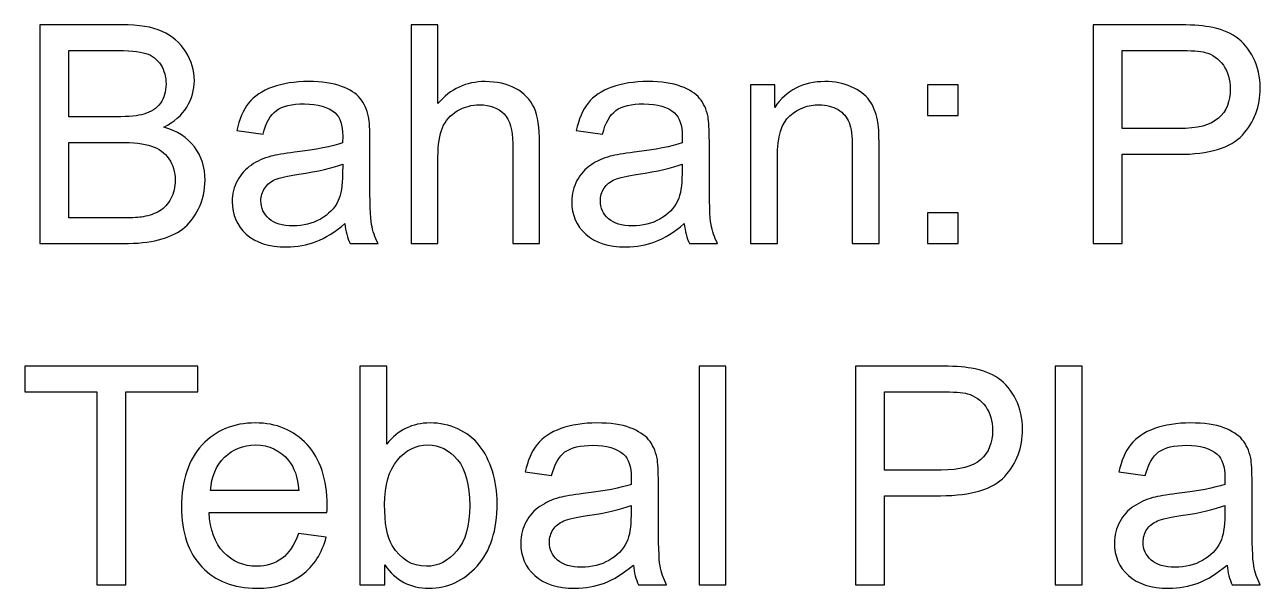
# Model space of a CAD drawing. Header units: centimetres. Extents: x -62 to 52, y -81 to 78.
# Drawn here: x 41.58 to 46.72, y 16.41 to 18.75 of the extents above; entities that cross this region are included whole.
import ezdxf

# ---------------------------------------------------------------- set-up
doc = ezdxf.new("R2010")
doc.units = ezdxf.units.CM
doc.header["$MEASUREMENT"] = 0
doc.layers.add('Layer 1', color=7, linetype='Continuous')

msp = doc.modelspace()

# ---------------------------------------------------------------- linework, layer by layer
at = {"layer": 'Layer 1', "color": 250}
for points, knots in [([(41.6423, 17.84334), (41.6423, 17.84334), (41.6423, 18.75266), (41.6423, 18.75266), (41.6423, 18.75266), (41.98351, 18.75266), (41.98351, 18.75266), (42.05293, 18.75266), (42.1086, 18.74356), (42.15072, 18.72514), (42.19263, 18.70673), (42.22544, 18.67837), (42.24915, 18.64005), (42.27307, 18.60195), (42.28492, 18.56195), (42.28492, 18.52004), (42.28492, 18.4813), (42.27434, 18.44469), (42.25338, 18.4104), (42.23243, 18.37611), (42.20068, 18.34838), (42.15813, 18.32721), (42.21317, 18.31112), (42.2555, 18.28361), (42.28492, 18.24466), (42.31455, 18.20593), (42.32937, 18.15999), (42.32937, 18.10708), (42.32937, 18.06432), (42.32027, 18.02474), (42.30228, 17.98812), (42.28429, 17.9515), (42.26206, 17.92335), (42.2356, 17.90345), (42.20914, 17.88377), (42.17591, 17.86874), (42.13612, 17.85858), (42.09611, 17.84842), (42.04722, 17.84334), (41.98922, 17.84334), (41.98922, 17.84334), (41.6423, 17.84334), (41.6423, 17.84334)], [0, 0, 0, 0, 0.0714286, 0.0714286, 0.0714286, 0.1428571, 0.1428571, 0.1428571, 0.2142857, 0.2142857, 0.2142857, 0.2857143, 0.2857143, 0.2857143, 0.3571429, 0.3571429, 0.3571429, 0.4285714, 0.4285714, 0.4285714, 0.5, 0.5, 0.5, 0.5714286, 0.5714286, 0.5714286, 0.6428571, 0.6428571, 0.6428571, 0.7142857, 0.7142857, 0.7142857, 0.7857143, 0.7857143, 0.7857143, 0.8571429, 0.8571429, 0.8571429, 0.9285714, 0.9285714, 0.9285714, 1, 1, 1, 1]), ([(43.18683, 17.84334), (43.18683, 17.84334), (43.18683, 18.75266), (43.18683, 18.75266), (43.18683, 18.75266), (43.29859, 18.75266), (43.29859, 18.75266), (43.29859, 18.75266), (43.29859, 18.42542), (43.29859, 18.42542), (43.35045, 18.48617), (43.41585, 18.51644), (43.49502, 18.51644), (43.54349, 18.51644), (43.58561, 18.50692), (43.62159, 18.48765), (43.65737, 18.46839), (43.68298, 18.44193), (43.69843, 18.40807), (43.71388, 18.3742), (43.7215, 18.32488), (43.7215, 18.26054), (43.7215, 18.26054), (43.7215, 17.84334), (43.7215, 17.84334), (43.7215, 17.84334), (43.60974, 17.84334), (43.60974, 17.84334), (43.60974, 17.84334), (43.60974, 18.26011), (43.60974, 18.26011), (43.60974, 18.31578), (43.59768, 18.35642), (43.57376, 18.38182), (43.54963, 18.40722), (43.51576, 18.41992), (43.47173, 18.41992), (43.43893, 18.41992), (43.40802, 18.41145), (43.37902, 18.39431), (43.35003, 18.37716), (43.32949, 18.35388), (43.31701, 18.32446), (43.30473, 18.29525), (43.29859, 18.25482), (43.29859, 18.20317), (43.29859, 18.20317), (43.29859, 17.84334), (43.29859, 17.84334), (43.29859, 17.84334), (43.18683, 17.84334), (43.18683, 17.84334)], [0, 0, 0, 0, 0.0588235, 0.0588235, 0.0588235, 0.1176471, 0.1176471, 0.1176471, 0.1764706, 0.1764706, 0.1764706, 0.2352941, 0.2352941, 0.2352941, 0.2941176, 0.2941176, 0.2941176, 0.3529412, 0.3529412, 0.3529412, 0.4117647, 0.4117647, 0.4117647, 0.4705882, 0.4705882, 0.4705882, 0.5294118, 0.5294118, 0.5294118, 0.5882353, 0.5882353, 0.5882353, 0.6470588, 0.6470588, 0.6470588, 0.7058824, 0.7058824, 0.7058824, 0.7647059, 0.7647059, 0.7647059, 0.8235294, 0.8235294, 0.8235294, 0.8823529, 0.8823529, 0.8823529, 0.9411765, 0.9411765, 0.9411765, 1, 1, 1, 1]), ([(46.02549, 17.84334), (46.02549, 17.84334), (46.02549, 18.75266), (46.02549, 18.75266), (46.02549, 18.75266), (46.36881, 18.75266), (46.36881, 18.75266), (46.42914, 18.75266), (46.47528, 18.7497), (46.50724, 18.74398), (46.55191, 18.73657), (46.58937, 18.72239), (46.61964, 18.70165), (46.64991, 18.68069), (46.67425, 18.65148), (46.69266, 18.61402), (46.71108, 18.57655), (46.72018, 18.53528), (46.72018, 18.49019), (46.72018, 18.41315), (46.69563, 18.34774), (46.64631, 18.2944), (46.5972, 18.24085), (46.50809, 18.21418), (46.3794, 18.21418), (46.3794, 18.21418), (46.14614, 18.21418), (46.14614, 18.21418), (46.14614, 18.21418), (46.14614, 17.84334), (46.14614, 17.84334), (46.14614, 17.84334), (46.02549, 17.84334), (46.02549, 17.84334)], [0, 0, 0, 0, 0.0909091, 0.0909091, 0.0909091, 0.1818182, 0.1818182, 0.1818182, 0.2727273, 0.2727273, 0.2727273, 0.3636364, 0.3636364, 0.3636364, 0.4545455, 0.4545455, 0.4545455, 0.5454545, 0.5454545, 0.5454545, 0.6363636, 0.6363636, 0.6363636, 0.7272727, 0.7272727, 0.7272727, 0.8181818, 0.8181818, 0.8181818, 0.9090909, 0.9090909, 0.9090909, 1, 1, 1, 1]), ([(41.76295, 18.37039), (41.76295, 18.37039), (41.95959, 18.37039), (41.95959, 18.37039), (42.01293, 18.37039), (42.05124, 18.37399), (42.07431, 18.38097), (42.105, 18.39008), (42.12808, 18.40532), (42.14353, 18.42648), (42.15898, 18.44765), (42.16681, 18.47411), (42.16681, 18.50607), (42.16681, 18.53634), (42.15961, 18.56301), (42.14501, 18.58587), (42.13062, 18.60894), (42.10987, 18.62481), (42.08299, 18.63328), (42.05611, 18.64175), (42.00997, 18.64598), (41.94477, 18.64598), (41.94477, 18.64598), (41.76295, 18.64598), (41.76295, 18.64598), (41.76295, 18.64598), (41.76295, 18.37039), (41.76295, 18.37039)], [0, 0, 0, 0, 0.1111111, 0.1111111, 0.1111111, 0.2222222, 0.2222222, 0.2222222, 0.3333333, 0.3333333, 0.3333333, 0.4444444, 0.4444444, 0.4444444, 0.5555556, 0.5555556, 0.5555556, 0.6666667, 0.6666667, 0.6666667, 0.7777778, 0.7777778, 0.7777778, 0.8888889, 0.8888889, 0.8888889, 1, 1, 1, 1]), ([(46.14614, 18.32086), (46.14614, 18.32086), (46.38109, 18.32086), (46.38109, 18.32086), (46.45898, 18.32086), (46.51402, 18.33525), (46.54683, 18.36425), (46.57942, 18.39325), (46.59572, 18.43389), (46.59572, 18.4866), (46.59572, 18.52448), (46.5862, 18.55708), (46.56693, 18.58417), (46.54767, 18.61127), (46.52227, 18.62926), (46.49095, 18.63794), (46.47063, 18.64323), (46.43316, 18.64598), (46.37876, 18.64598), (46.37876, 18.64598), (46.14614, 18.64598), (46.14614, 18.64598), (46.14614, 18.64598), (46.14614, 18.32086), (46.14614, 18.32086)], [0, 0, 0, 0, 0.125, 0.125, 0.125, 0.25, 0.25, 0.25, 0.375, 0.375, 0.375, 0.5, 0.5, 0.5, 0.625, 0.625, 0.625, 0.75, 0.75, 0.75, 0.875, 0.875, 0.875, 1, 1, 1, 1]), ([(42.91103, 17.92589), (42.86954, 17.89054), (42.82954, 17.86578), (42.79123, 17.85117), (42.75292, 17.83657), (42.71185, 17.82937), (42.66783, 17.82937), (42.59544, 17.82937), (42.53977, 17.84694), (42.50082, 17.88229), (42.46187, 17.91742), (42.4424, 17.96251), (42.4424, 18.01733), (42.4424, 18.0495), (42.44981, 18.07893), (42.46441, 18.1056), (42.47923, 18.13227), (42.49849, 18.15343), (42.5222, 18.16952), (42.54612, 18.18561), (42.57279, 18.19788), (42.60263, 18.20614), (42.62465, 18.21185), (42.65788, 18.21736), (42.70212, 18.22286), (42.79229, 18.23344), (42.85896, 18.24635), (42.90151, 18.26117), (42.90193, 18.27641), (42.90214, 18.28615), (42.90214, 18.29017), (42.90214, 18.33547), (42.89156, 18.36743), (42.87039, 18.38605), (42.84182, 18.41124), (42.79927, 18.42373), (42.74297, 18.42373), (42.69026, 18.42373), (42.65132, 18.41442), (42.62634, 18.396), (42.60115, 18.37759), (42.58274, 18.34499), (42.57067, 18.298), (42.57067, 18.298), (42.46145, 18.31324), (42.46145, 18.31324), (42.4714, 18.36002), (42.4877, 18.39791), (42.51056, 18.42669), (42.53342, 18.45548), (42.56644, 18.47749), (42.60962, 18.49316), (42.65259, 18.50861), (42.70275, 18.51644), (42.75948, 18.51644), (42.81578, 18.51644), (42.86171, 18.50988), (42.89706, 18.49654), (42.9322, 18.48321), (42.95823, 18.4667), (42.97474, 18.44659), (42.99125, 18.42648), (43.00289, 18.40108), (43.00967, 18.37039), (43.01327, 18.35134), (43.01517, 18.31705), (43.01517, 18.26773), (43.01517, 18.26773), (43.01517, 18.11957), (43.01517, 18.11957), (43.01517, 18.01606), (43.0175, 17.95066), (43.02216, 17.92293), (43.0266, 17.8952), (43.03591, 17.86874), (43.04946, 17.84334), (43.04946, 17.84334), (42.93262, 17.84334), (42.93262, 17.84334), (42.9214, 17.86684), (42.91421, 17.89435), (42.91103, 17.92589)], [0, 0, 0, 0, 0.037037, 0.037037, 0.037037, 0.0740741, 0.0740741, 0.0740741, 0.1111111, 0.1111111, 0.1111111, 0.1481481, 0.1481481, 0.1481481, 0.1851852, 0.1851852, 0.1851852, 0.2222222, 0.2222222, 0.2222222, 0.2592593, 0.2592593, 0.2592593, 0.2962963, 0.2962963, 0.2962963, 0.3333333, 0.3333333, 0.3333333, 0.3703704, 0.3703704, 0.3703704, 0.4074074, 0.4074074, 0.4074074, 0.4444444, 0.4444444, 0.4444444, 0.4814815, 0.4814815, 0.4814815, 0.5185185, 0.5185185, 0.5185185, 0.5555556, 0.5555556, 0.5555556, 0.5925926, 0.5925926, 0.5925926, 0.6296296, 0.6296296, 0.6296296, 0.6666667, 0.6666667, 0.6666667, 0.7037037, 0.7037037, 0.7037037, 0.7407407, 0.7407407, 0.7407407, 0.7777778, 0.7777778, 0.7777778, 0.8148148, 0.8148148, 0.8148148, 0.8518519, 0.8518519, 0.8518519, 0.8888889, 0.8888889, 0.8888889, 0.9259259, 0.9259259, 0.9259259, 0.962963, 0.962963, 0.962963, 1, 1, 1, 1]), ([(44.32369, 17.92589), (44.2822, 17.89054), (44.2422, 17.86578), (44.20389, 17.85117), (44.16558, 17.83657), (44.12451, 17.82937), (44.08049, 17.82937), (44.0081, 17.82937), (43.95243, 17.84694), (43.91348, 17.88229), (43.87453, 17.91742), (43.85506, 17.96251), (43.85506, 18.01733), (43.85506, 18.0495), (43.86247, 18.07893), (43.87707, 18.1056), (43.89189, 18.13227), (43.91115, 18.15343), (43.93486, 18.16952), (43.95878, 18.18561), (43.98545, 18.19788), (44.01529, 18.20614), (44.03731, 18.21185), (44.07054, 18.21736), (44.11478, 18.22286), (44.20495, 18.23344), (44.27162, 18.24635), (44.31417, 18.26117), (44.31459, 18.27641), (44.3148, 18.28615), (44.3148, 18.29017), (44.3148, 18.33547), (44.30422, 18.36743), (44.28305, 18.38605), (44.25448, 18.41124), (44.21193, 18.42373), (44.15563, 18.42373), (44.10292, 18.42373), (44.06398, 18.41442), (44.039, 18.396), (44.01381, 18.37759), (43.9954, 18.34499), (43.98333, 18.298), (43.98333, 18.298), (43.87411, 18.31324), (43.87411, 18.31324), (43.88406, 18.36002), (43.90036, 18.39791), (43.92322, 18.42669), (43.94608, 18.45548), (43.9791, 18.47749), (44.02228, 18.49316), (44.06525, 18.50861), (44.11541, 18.51644), (44.17214, 18.51644), (44.22844, 18.51644), (44.27437, 18.50988), (44.30972, 18.49654), (44.34486, 18.48321), (44.37089, 18.4667), (44.3874, 18.44659), (44.40391, 18.42648), (44.41555, 18.40108), (44.42233, 18.37039), (44.42593, 18.35134), (44.42783, 18.31705), (44.42783, 18.26773), (44.42783, 18.26773), (44.42783, 18.11957), (44.42783, 18.11957), (44.42783, 18.01606), (44.43016, 17.95066), (44.43482, 17.92293), (44.43926, 17.8952), (44.44857, 17.86874), (44.46212, 17.84334), (44.46212, 17.84334), (44.34528, 17.84334), (44.34528, 17.84334), (44.33406, 17.86684), (44.32687, 17.89435), (44.32369, 17.92589)], [0, 0, 0, 0, 0.037037, 0.037037, 0.037037, 0.0740741, 0.0740741, 0.0740741, 0.1111111, 0.1111111, 0.1111111, 0.1481481, 0.1481481, 0.1481481, 0.1851852, 0.1851852, 0.1851852, 0.2222222, 0.2222222, 0.2222222, 0.2592593, 0.2592593, 0.2592593, 0.2962963, 0.2962963, 0.2962963, 0.3333333, 0.3333333, 0.3333333, 0.3703704, 0.3703704, 0.3703704, 0.4074074, 0.4074074, 0.4074074, 0.4444444, 0.4444444, 0.4444444, 0.4814815, 0.4814815, 0.4814815, 0.5185185, 0.5185185, 0.5185185, 0.5555556, 0.5555556, 0.5555556, 0.5925926, 0.5925926, 0.5925926, 0.6296296, 0.6296296, 0.6296296, 0.6666667, 0.6666667, 0.6666667, 0.7037037, 0.7037037, 0.7037037, 0.7407407, 0.7407407, 0.7407407, 0.7777778, 0.7777778, 0.7777778, 0.8148148, 0.8148148, 0.8148148, 0.8518519, 0.8518519, 0.8518519, 0.8888889, 0.8888889, 0.8888889, 0.9259259, 0.9259259, 0.9259259, 0.962963, 0.962963, 0.962963, 1, 1, 1, 1]), ([(44.59949, 17.84334), (44.59949, 17.84334), (44.59949, 18.50247), (44.59949, 18.50247), (44.59949, 18.50247), (44.69982, 18.50247), (44.69982, 18.50247), (44.69982, 18.50247), (44.69982, 18.40891), (44.69982, 18.40891), (44.74808, 18.48067), (44.81793, 18.51644), (44.90916, 18.51644), (44.94895, 18.51644), (44.98536, 18.50924), (45.01859, 18.49506), (45.05182, 18.48088), (45.0768, 18.46204), (45.09331, 18.43897), (45.10982, 18.4159), (45.12146, 18.38838), (45.12802, 18.35663), (45.13204, 18.33589), (45.13416, 18.29969), (45.13416, 18.24805), (45.13416, 18.24805), (45.13416, 17.84334), (45.13416, 17.84334), (45.13416, 17.84334), (45.0224, 17.84334), (45.0224, 17.84334), (45.0224, 17.84334), (45.0224, 18.24381), (45.0224, 18.24381), (45.0224, 18.28932), (45.01817, 18.3234), (45.00949, 18.34584), (45.00081, 18.36827), (44.98536, 18.38627), (44.96335, 18.39981), (44.94133, 18.41315), (44.9153, 18.41992), (44.88566, 18.41992), (44.83825, 18.41992), (44.7974, 18.40489), (44.7629, 18.37462), (44.7284, 18.34457), (44.71125, 18.28721), (44.71125, 18.20296), (44.71125, 18.20296), (44.71125, 17.84334), (44.71125, 17.84334), (44.71125, 17.84334), (44.59949, 17.84334), (44.59949, 17.84334)], [0, 0, 0, 0, 0.0555556, 0.0555556, 0.0555556, 0.1111111, 0.1111111, 0.1111111, 0.1666667, 0.1666667, 0.1666667, 0.2222222, 0.2222222, 0.2222222, 0.2777778, 0.2777778, 0.2777778, 0.3333333, 0.3333333, 0.3333333, 0.3888889, 0.3888889, 0.3888889, 0.4444444, 0.4444444, 0.4444444, 0.5, 0.5, 0.5, 0.5555556, 0.5555556, 0.5555556, 0.6111111, 0.6111111, 0.6111111, 0.6666667, 0.6666667, 0.6666667, 0.7222222, 0.7222222, 0.7222222, 0.7777778, 0.7777778, 0.7777778, 0.8333333, 0.8333333, 0.8333333, 0.8888889, 0.8888889, 0.8888889, 0.9444444, 0.9444444, 0.9444444, 1, 1, 1, 1]), ([(45.3363, 18.37547), (45.3363, 18.37547), (45.3363, 18.50247), (45.3363, 18.50247), (45.3363, 18.50247), (45.4633, 18.50247), (45.4633, 18.50247), (45.4633, 18.50247), (45.4633, 18.37547), (45.4633, 18.37547), (45.4633, 18.37547), (45.3363, 18.37547), (45.3363, 18.37547)], [0, 0, 0, 0, 0.25, 0.25, 0.25, 0.5, 0.5, 0.5, 0.75, 0.75, 0.75, 1, 1, 1, 1]), ([(41.76295, 17.95002), (41.76295, 17.95002), (41.98943, 17.95002), (41.98943, 17.95002), (42.02838, 17.95002), (42.05569, 17.9515), (42.07156, 17.95447), (42.09908, 17.95933), (42.12236, 17.96759), (42.14099, 17.97923), (42.15961, 17.99087), (42.17485, 18.00781), (42.18692, 18.03003), (42.19898, 18.05226), (42.20491, 18.07787), (42.20491, 18.10687), (42.20491, 18.14094), (42.19623, 18.17037), (42.17866, 18.19555), (42.16131, 18.22074), (42.13718, 18.23831), (42.10627, 18.24847), (42.07558, 18.25863), (42.03113, 18.26371), (41.97335, 18.26371), (41.97335, 18.26371), (41.76295, 18.26371), (41.76295, 18.26371), (41.76295, 18.26371), (41.76295, 17.95002), (41.76295, 17.95002)], [0, 0, 0, 0, 0.1, 0.1, 0.1, 0.2, 0.2, 0.2, 0.3, 0.3, 0.3, 0.4, 0.4, 0.4, 0.5, 0.5, 0.5, 0.6, 0.6, 0.6, 0.7, 0.7, 0.7, 0.8, 0.8, 0.8, 0.9, 0.9, 0.9, 1, 1, 1, 1]), ([(42.90214, 18.17354), (42.8615, 18.15703), (42.80054, 18.14306), (42.71926, 18.13163), (42.67312, 18.12507), (42.64052, 18.11766), (42.62147, 18.10941), (42.60242, 18.10115), (42.58782, 18.08909), (42.57744, 18.07342), (42.56707, 18.05755), (42.56178, 18.03998), (42.56178, 18.02051), (42.56178, 17.99108), (42.573, 17.96632), (42.59565, 17.94663), (42.6183, 17.92695), (42.65132, 17.917), (42.69471, 17.917), (42.73768, 17.917), (42.77599, 17.92631), (42.80964, 17.94515), (42.84309, 17.96378), (42.86785, 17.98939), (42.88351, 18.02178), (42.89558, 18.04696), (42.90151, 18.08401), (42.90151, 18.1329), (42.90151, 18.1329), (42.90214, 18.17354), (42.90214, 18.17354)], [0, 0, 0, 0, 0.1, 0.1, 0.1, 0.2, 0.2, 0.2, 0.3, 0.3, 0.3, 0.4, 0.4, 0.4, 0.5, 0.5, 0.5, 0.6, 0.6, 0.6, 0.7, 0.7, 0.7, 0.8, 0.8, 0.8, 0.9, 0.9, 0.9, 1, 1, 1, 1]), ([(44.3148, 18.17354), (44.27416, 18.15703), (44.2132, 18.14306), (44.13192, 18.13163), (44.08578, 18.12507), (44.05318, 18.11766), (44.03413, 18.10941), (44.01508, 18.10115), (44.00048, 18.08909), (43.9901, 18.07342), (43.97973, 18.05755), (43.97444, 18.03998), (43.97444, 18.02051), (43.97444, 17.99108), (43.98566, 17.96632), (44.00831, 17.94663), (44.03096, 17.92695), (44.06398, 17.917), (44.10737, 17.917), (44.15034, 17.917), (44.18865, 17.92631), (44.2223, 17.94515), (44.25575, 17.96378), (44.28051, 17.98939), (44.29617, 18.02178), (44.30824, 18.04696), (44.31417, 18.08401), (44.31417, 18.1329), (44.31417, 18.1329), (44.3148, 18.17354), (44.3148, 18.17354)], [0, 0, 0, 0, 0.1, 0.1, 0.1, 0.2, 0.2, 0.2, 0.3, 0.3, 0.3, 0.4, 0.4, 0.4, 0.5, 0.5, 0.5, 0.6, 0.6, 0.6, 0.7, 0.7, 0.7, 0.8, 0.8, 0.8, 0.9, 0.9, 0.9, 1, 1, 1, 1]), ([(45.3363, 17.84334), (45.3363, 17.84334), (45.3363, 17.97034), (45.3363, 17.97034), (45.3363, 17.97034), (45.4633, 17.97034), (45.4633, 17.97034), (45.4633, 17.97034), (45.4633, 17.84334), (45.4633, 17.84334), (45.4633, 17.84334), (45.3363, 17.84334), (45.3363, 17.84334)], [0, 0, 0, 0, 0.25, 0.25, 0.25, 0.5, 0.5, 0.5, 0.75, 0.75, 0.75, 1, 1, 1, 1]), ([(41.87852, 16.42454), (41.87852, 16.42454), (41.87852, 17.22718), (41.87852, 17.22718), (41.87852, 17.22718), (41.5788, 17.22718), (41.5788, 17.22718), (41.5788, 17.22718), (41.5788, 17.33386), (41.5788, 17.33386), (41.5788, 17.33386), (42.29889, 17.33386), (42.29889, 17.33386), (42.29889, 17.33386), (42.29889, 17.22718), (42.29889, 17.22718), (42.29889, 17.22718), (41.99917, 17.22718), (41.99917, 17.22718), (41.99917, 17.22718), (41.99917, 16.42454), (41.99917, 16.42454), (41.99917, 16.42454), (41.87852, 16.42454), (41.87852, 16.42454)], [0, 0, 0, 0, 0.125, 0.125, 0.125, 0.25, 0.25, 0.25, 0.375, 0.375, 0.375, 0.5, 0.5, 0.5, 0.625, 0.625, 0.625, 0.75, 0.75, 0.75, 0.875, 0.875, 0.875, 1, 1, 1, 1]), ([(43.07761, 16.42454), (43.07761, 16.42454), (42.97347, 16.42454), (42.97347, 16.42454), (42.97347, 16.42454), (42.97347, 17.33386), (42.97347, 17.33386), (42.97347, 17.33386), (43.08523, 17.33386), (43.08523, 17.33386), (43.08523, 17.33386), (43.08523, 17.00938), (43.08523, 17.00938), (43.13243, 17.06822), (43.19255, 17.09764), (43.26578, 17.09764), (43.30621, 17.09764), (43.34473, 17.0896), (43.38093, 17.0733), (43.41712, 17.057), (43.44676, 17.03393), (43.47025, 17.00451), (43.49354, 16.97487), (43.51195, 16.93931), (43.52507, 16.89762), (43.53841, 16.85613), (43.54497, 16.81147), (43.54497, 16.76405), (43.54497, 16.65145), (43.51703, 16.56424), (43.46136, 16.50286), (43.40548, 16.44126), (43.3386, 16.41057), (43.26049, 16.41057), (43.18281, 16.41057), (43.12185, 16.44296), (43.07761, 16.50751), (43.07761, 16.50751), (43.07761, 16.42454), (43.07761, 16.42454)], [0, 0, 0, 0, 0.0769231, 0.0769231, 0.0769231, 0.1538462, 0.1538462, 0.1538462, 0.2307692, 0.2307692, 0.2307692, 0.3076923, 0.3076923, 0.3076923, 0.3846154, 0.3846154, 0.3846154, 0.4615385, 0.4615385, 0.4615385, 0.5384615, 0.5384615, 0.5384615, 0.6153846, 0.6153846, 0.6153846, 0.6923077, 0.6923077, 0.6923077, 0.7692308, 0.7692308, 0.7692308, 0.8461538, 0.8461538, 0.8461538, 0.9230769, 0.9230769, 0.9230769, 1, 1, 1, 1]), ([(44.38486, 16.42454), (44.38486, 16.42454), (44.38486, 17.33386), (44.38486, 17.33386), (44.38486, 17.33386), (44.49662, 17.33386), (44.49662, 17.33386), (44.49662, 17.33386), (44.49662, 16.42454), (44.49662, 16.42454), (44.49662, 16.42454), (44.38486, 16.42454), (44.38486, 16.42454)], [0, 0, 0, 0, 0.25, 0.25, 0.25, 0.5, 0.5, 0.5, 0.75, 0.75, 0.75, 1, 1, 1, 1]), ([(45.03637, 16.42454), (45.03637, 16.42454), (45.03637, 17.33386), (45.03637, 17.33386), (45.03637, 17.33386), (45.37969, 17.33386), (45.37969, 17.33386), (45.44002, 17.33386), (45.48616, 17.3309), (45.51812, 17.32518), (45.56279, 17.31777), (45.60025, 17.30359), (45.63052, 17.28285), (45.66079, 17.26189), (45.68513, 17.23268), (45.70354, 17.19522), (45.72196, 17.15775), (45.73106, 17.11648), (45.73106, 17.07139), (45.73106, 16.99435), (45.70651, 16.92894), (45.65719, 16.8756), (45.60808, 16.82205), (45.51897, 16.79538), (45.39028, 16.79538), (45.39028, 16.79538), (45.15702, 16.79538), (45.15702, 16.79538), (45.15702, 16.79538), (45.15702, 16.42454), (45.15702, 16.42454), (45.15702, 16.42454), (45.03637, 16.42454), (45.03637, 16.42454)], [0, 0, 0, 0, 0.0909091, 0.0909091, 0.0909091, 0.1818182, 0.1818182, 0.1818182, 0.2727273, 0.2727273, 0.2727273, 0.3636364, 0.3636364, 0.3636364, 0.4545455, 0.4545455, 0.4545455, 0.5454545, 0.5454545, 0.5454545, 0.6363636, 0.6363636, 0.6363636, 0.7272727, 0.7272727, 0.7272727, 0.8181818, 0.8181818, 0.8181818, 0.9090909, 0.9090909, 0.9090909, 1, 1, 1, 1]), ([(45.86695, 16.42454), (45.86695, 16.42454), (45.86695, 17.33386), (45.86695, 17.33386), (45.86695, 17.33386), (45.97871, 17.33386), (45.97871, 17.33386), (45.97871, 17.33386), (45.97871, 16.42454), (45.97871, 16.42454), (45.97871, 16.42454), (45.86695, 16.42454), (45.86695, 16.42454)], [0, 0, 0, 0, 0.25, 0.25, 0.25, 0.5, 0.5, 0.5, 0.75, 0.75, 0.75, 1, 1, 1, 1]), ([(45.15702, 16.90206), (45.15702, 16.90206), (45.39197, 16.90206), (45.39197, 16.90206), (45.46986, 16.90206), (45.5249, 16.91645), (45.55771, 16.94545), (45.5903, 16.97445), (45.6066, 17.01509), (45.6066, 17.0678), (45.6066, 17.10568), (45.59708, 17.13828), (45.57781, 17.16537), (45.55855, 17.19247), (45.53315, 17.21046), (45.50183, 17.21914), (45.48151, 17.22443), (45.44404, 17.22718), (45.38964, 17.22718), (45.38964, 17.22718), (45.15702, 17.22718), (45.15702, 17.22718), (45.15702, 17.22718), (45.15702, 16.90206), (45.15702, 16.90206)], [0, 0, 0, 0, 0.125, 0.125, 0.125, 0.25, 0.25, 0.25, 0.375, 0.375, 0.375, 0.5, 0.5, 0.5, 0.625, 0.625, 0.625, 0.75, 0.75, 0.75, 0.875, 0.875, 0.875, 1, 1, 1, 1]), ([(42.71799, 16.6379), (42.71799, 16.6379), (42.83356, 16.62266), (42.83356, 16.62266), (42.81557, 16.55556), (42.78191, 16.50328), (42.73281, 16.46624), (42.6837, 16.4292), (42.62105, 16.41057), (42.54464, 16.41057), (42.44854, 16.41057), (42.37234, 16.4402), (42.31604, 16.49947), (42.25973, 16.55853), (42.23158, 16.64171), (42.23158, 16.7486), (42.23158, 16.85909), (42.25994, 16.94503), (42.31688, 17.00599), (42.37382, 17.06716), (42.44769, 17.09764), (42.5385, 17.09764), (42.62634, 17.09764), (42.69809, 17.0678), (42.75376, 17.00789), (42.80943, 16.94799), (42.83737, 16.86375), (42.83737, 16.75516), (42.83737, 16.7486), (42.83716, 16.73865), (42.83674, 16.72553), (42.83674, 16.72553), (42.34588, 16.72553), (42.34588, 16.72553), (42.35011, 16.65335), (42.37043, 16.5979), (42.40726, 16.55958), (42.44388, 16.52127), (42.48981, 16.50201), (42.54464, 16.50201), (42.58549, 16.50201), (42.62041, 16.51281), (42.6492, 16.5344), (42.6782, 16.55599), (42.70106, 16.59049), (42.71799, 16.6379)], [0, 0, 0, 0, 0.0666667, 0.0666667, 0.0666667, 0.1333333, 0.1333333, 0.1333333, 0.2, 0.2, 0.2, 0.2666667, 0.2666667, 0.2666667, 0.3333333, 0.3333333, 0.3333333, 0.4, 0.4, 0.4, 0.4666667, 0.4666667, 0.4666667, 0.5333333, 0.5333333, 0.5333333, 0.6, 0.6, 0.6, 0.6666667, 0.6666667, 0.6666667, 0.7333333, 0.7333333, 0.7333333, 0.8, 0.8, 0.8, 0.8666667, 0.8666667, 0.8666667, 0.9333333, 0.9333333, 0.9333333, 1, 1, 1, 1]), ([(44.1116, 16.50709), (44.07011, 16.47174), (44.03011, 16.44698), (43.9918, 16.43237), (43.95349, 16.41777), (43.91242, 16.41057), (43.8684, 16.41057), (43.79601, 16.41057), (43.74034, 16.42814), (43.70139, 16.46349), (43.66244, 16.49862), (43.64297, 16.54371), (43.64297, 16.59853), (43.64297, 16.6307), (43.65038, 16.66013), (43.66498, 16.6868), (43.6798, 16.71347), (43.69906, 16.73463), (43.72277, 16.75072), (43.74669, 16.76681), (43.77336, 16.77908), (43.8032, 16.78734), (43.82522, 16.79305), (43.85845, 16.79856), (43.90269, 16.80406), (43.99286, 16.81464), (44.05953, 16.82755), (44.10208, 16.84237), (44.1025, 16.85761), (44.10271, 16.86735), (44.10271, 16.87137), (44.10271, 16.91667), (44.09213, 16.94863), (44.07096, 16.96725), (44.04239, 16.99244), (43.99984, 17.00493), (43.94354, 17.00493), (43.89083, 17.00493), (43.85189, 16.99562), (43.82691, 16.9772), (43.80172, 16.95879), (43.78331, 16.92619), (43.77124, 16.8792), (43.77124, 16.8792), (43.66202, 16.89444), (43.66202, 16.89444), (43.67197, 16.94122), (43.68827, 16.97911), (43.71113, 17.00789), (43.73399, 17.03668), (43.76701, 17.05869), (43.81019, 17.07436), (43.85316, 17.08981), (43.90332, 17.09764), (43.96005, 17.09764), (44.01635, 17.09764), (44.06228, 17.09108), (44.09763, 17.07774), (44.13277, 17.06441), (44.1588, 17.0479), (44.17531, 17.02779), (44.19182, 17.00768), (44.20346, 16.98228), (44.21024, 16.95159), (44.21384, 16.93254), (44.21574, 16.89825), (44.21574, 16.84893), (44.21574, 16.84893), (44.21574, 16.70077), (44.21574, 16.70077), (44.21574, 16.59726), (44.21807, 16.53186), (44.22273, 16.50413), (44.22717, 16.4764), (44.23648, 16.44994), (44.25003, 16.42454), (44.25003, 16.42454), (44.13319, 16.42454), (44.13319, 16.42454), (44.12197, 16.44804), (44.11478, 16.47555), (44.1116, 16.50709)], [0, 0, 0, 0, 0.037037, 0.037037, 0.037037, 0.0740741, 0.0740741, 0.0740741, 0.1111111, 0.1111111, 0.1111111, 0.1481481, 0.1481481, 0.1481481, 0.1851852, 0.1851852, 0.1851852, 0.2222222, 0.2222222, 0.2222222, 0.2592593, 0.2592593, 0.2592593, 0.2962963, 0.2962963, 0.2962963, 0.3333333, 0.3333333, 0.3333333, 0.3703704, 0.3703704, 0.3703704, 0.4074074, 0.4074074, 0.4074074, 0.4444444, 0.4444444, 0.4444444, 0.4814815, 0.4814815, 0.4814815, 0.5185185, 0.5185185, 0.5185185, 0.5555556, 0.5555556, 0.5555556, 0.5925926, 0.5925926, 0.5925926, 0.6296296, 0.6296296, 0.6296296, 0.6666667, 0.6666667, 0.6666667, 0.7037037, 0.7037037, 0.7037037, 0.7407407, 0.7407407, 0.7407407, 0.7777778, 0.7777778, 0.7777778, 0.8148148, 0.8148148, 0.8148148, 0.8518519, 0.8518519, 0.8518519, 0.8888889, 0.8888889, 0.8888889, 0.9259259, 0.9259259, 0.9259259, 0.962963, 0.962963, 0.962963, 1, 1, 1, 1]), ([(46.58217, 16.50709), (46.54068, 16.47174), (46.50068, 16.44698), (46.46237, 16.43237), (46.42406, 16.41777), (46.38299, 16.41057), (46.33897, 16.41057), (46.26658, 16.41057), (46.21091, 16.42814), (46.17196, 16.46349), (46.13301, 16.49862), (46.11354, 16.54371), (46.11354, 16.59853), (46.11354, 16.6307), (46.12095, 16.66013), (46.13555, 16.6868), (46.15037, 16.71347), (46.16963, 16.73463), (46.19334, 16.75072), (46.21726, 16.76681), (46.24393, 16.77908), (46.27377, 16.78734), (46.29579, 16.79305), (46.32902, 16.79856), (46.37326, 16.80406), (46.46343, 16.81464), (46.5301, 16.82755), (46.57265, 16.84237), (46.57307, 16.85761), (46.57328, 16.86735), (46.57328, 16.87137), (46.57328, 16.91667), (46.5627, 16.94863), (46.54153, 16.96725), (46.51296, 16.99244), (46.47041, 17.00493), (46.41411, 17.00493), (46.3614, 17.00493), (46.32246, 16.99562), (46.29748, 16.9772), (46.27229, 16.95879), (46.25388, 16.92619), (46.24181, 16.8792), (46.24181, 16.8792), (46.13259, 16.89444), (46.13259, 16.89444), (46.14254, 16.94122), (46.15884, 16.97911), (46.1817, 17.00789), (46.20456, 17.03668), (46.23758, 17.05869), (46.28076, 17.07436), (46.32373, 17.08981), (46.37389, 17.09764), (46.43062, 17.09764), (46.48692, 17.09764), (46.53285, 17.09108), (46.5682, 17.07774), (46.60334, 17.06441), (46.62937, 17.0479), (46.64588, 17.02779), (46.66239, 17.00768), (46.67403, 16.98228), (46.68081, 16.95159), (46.68441, 16.93254), (46.68631, 16.89825), (46.68631, 16.84893), (46.68631, 16.84893), (46.68631, 16.70077), (46.68631, 16.70077), (46.68631, 16.59726), (46.68864, 16.53186), (46.6933, 16.50413), (46.69774, 16.4764), (46.70705, 16.44994), (46.7206, 16.42454), (46.7206, 16.42454), (46.60376, 16.42454), (46.60376, 16.42454), (46.59254, 16.44804), (46.58535, 16.47555), (46.58217, 16.50709)], [0, 0, 0, 0, 0.037037, 0.037037, 0.037037, 0.0740741, 0.0740741, 0.0740741, 0.1111111, 0.1111111, 0.1111111, 0.1481481, 0.1481481, 0.1481481, 0.1851852, 0.1851852, 0.1851852, 0.2222222, 0.2222222, 0.2222222, 0.2592593, 0.2592593, 0.2592593, 0.2962963, 0.2962963, 0.2962963, 0.3333333, 0.3333333, 0.3333333, 0.3703704, 0.3703704, 0.3703704, 0.4074074, 0.4074074, 0.4074074, 0.4444444, 0.4444444, 0.4444444, 0.4814815, 0.4814815, 0.4814815, 0.5185185, 0.5185185, 0.5185185, 0.5555556, 0.5555556, 0.5555556, 0.5925926, 0.5925926, 0.5925926, 0.6296296, 0.6296296, 0.6296296, 0.6666667, 0.6666667, 0.6666667, 0.7037037, 0.7037037, 0.7037037, 0.7407407, 0.7407407, 0.7407407, 0.7777778, 0.7777778, 0.7777778, 0.8148148, 0.8148148, 0.8148148, 0.8518519, 0.8518519, 0.8518519, 0.8888889, 0.8888889, 0.8888889, 0.9259259, 0.9259259, 0.9259259, 0.962963, 0.962963, 0.962963, 1, 1, 1, 1]), ([(42.35223, 16.81697), (42.35223, 16.81697), (42.71926, 16.81697), (42.71926, 16.81697), (42.71439, 16.87243), (42.70021, 16.91391), (42.67714, 16.94164), (42.64179, 16.98461), (42.59565, 17.0062), (42.53913, 17.0062), (42.48791, 17.0062), (42.44494, 16.98906), (42.41002, 16.95477), (42.3753, 16.92048), (42.35604, 16.87454), (42.35223, 16.81697)], [0, 0, 0, 0, 0.2, 0.2, 0.2, 0.4, 0.4, 0.4, 0.6, 0.6, 0.6, 0.8, 0.8, 0.8, 1, 1, 1, 1]), ([(43.07634, 16.75897), (43.07634, 16.68023), (43.08714, 16.6233), (43.10851, 16.58816), (43.14365, 16.5308), (43.19106, 16.50201), (43.25097, 16.50201), (43.29986, 16.50201), (43.34198, 16.52318), (43.37733, 16.56551), (43.41289, 16.60784), (43.43067, 16.67092), (43.43067, 16.75474), (43.43067, 16.84068), (43.41374, 16.90397), (43.37966, 16.94482), (43.34558, 16.98567), (43.30431, 17.0062), (43.25605, 17.0062), (43.20715, 17.0062), (43.16503, 16.98503), (43.12968, 16.9427), (43.09412, 16.90037), (43.07634, 16.8392), (43.07634, 16.75897)], [0, 0, 0, 0, 0.125, 0.125, 0.125, 0.25, 0.25, 0.25, 0.375, 0.375, 0.375, 0.5, 0.5, 0.5, 0.625, 0.625, 0.625, 0.75, 0.75, 0.75, 0.875, 0.875, 0.875, 1, 1, 1, 1]), ([(44.10271, 16.75474), (44.06207, 16.73823), (44.00111, 16.72426), (43.91983, 16.71283), (43.87369, 16.70627), (43.84109, 16.69886), (43.82204, 16.69061), (43.80299, 16.68235), (43.78839, 16.67029), (43.77801, 16.65462), (43.76764, 16.63875), (43.76235, 16.62118), (43.76235, 16.60171), (43.76235, 16.57228), (43.77357, 16.54752), (43.79622, 16.52783), (43.81887, 16.50815), (43.85189, 16.4982), (43.89528, 16.4982), (43.93825, 16.4982), (43.97656, 16.50751), (44.01021, 16.52635), (44.04366, 16.54498), (44.06842, 16.57059), (44.08408, 16.60298), (44.09615, 16.62816), (44.10208, 16.66521), (44.10208, 16.7141), (44.10208, 16.7141), (44.10271, 16.75474), (44.10271, 16.75474)], [0, 0, 0, 0, 0.1, 0.1, 0.1, 0.2, 0.2, 0.2, 0.3, 0.3, 0.3, 0.4, 0.4, 0.4, 0.5, 0.5, 0.5, 0.6, 0.6, 0.6, 0.7, 0.7, 0.7, 0.8, 0.8, 0.8, 0.9, 0.9, 0.9, 1, 1, 1, 1]), ([(46.57328, 16.75474), (46.53264, 16.73823), (46.47168, 16.72426), (46.3904, 16.71283), (46.34426, 16.70627), (46.31166, 16.69886), (46.29261, 16.69061), (46.27356, 16.68235), (46.25896, 16.67029), (46.24858, 16.65462), (46.23821, 16.63875), (46.23292, 16.62118), (46.23292, 16.60171), (46.23292, 16.57228), (46.24414, 16.54752), (46.26679, 16.52783), (46.28944, 16.50815), (46.32246, 16.4982), (46.36585, 16.4982), (46.40882, 16.4982), (46.44713, 16.50751), (46.48078, 16.52635), (46.51423, 16.54498), (46.53899, 16.57059), (46.55465, 16.60298), (46.56672, 16.62816), (46.57265, 16.66521), (46.57265, 16.7141), (46.57265, 16.7141), (46.57328, 16.75474), (46.57328, 16.75474)], [0, 0, 0, 0, 0.1, 0.1, 0.1, 0.2, 0.2, 0.2, 0.3, 0.3, 0.3, 0.4, 0.4, 0.4, 0.5, 0.5, 0.5, 0.6, 0.6, 0.6, 0.7, 0.7, 0.7, 0.8, 0.8, 0.8, 0.9, 0.9, 0.9, 1, 1, 1, 1])]:
    msp.add_open_spline(points, degree=3, knots=knots, dxfattribs=at)

doc.saveas('drawing.dxf')
